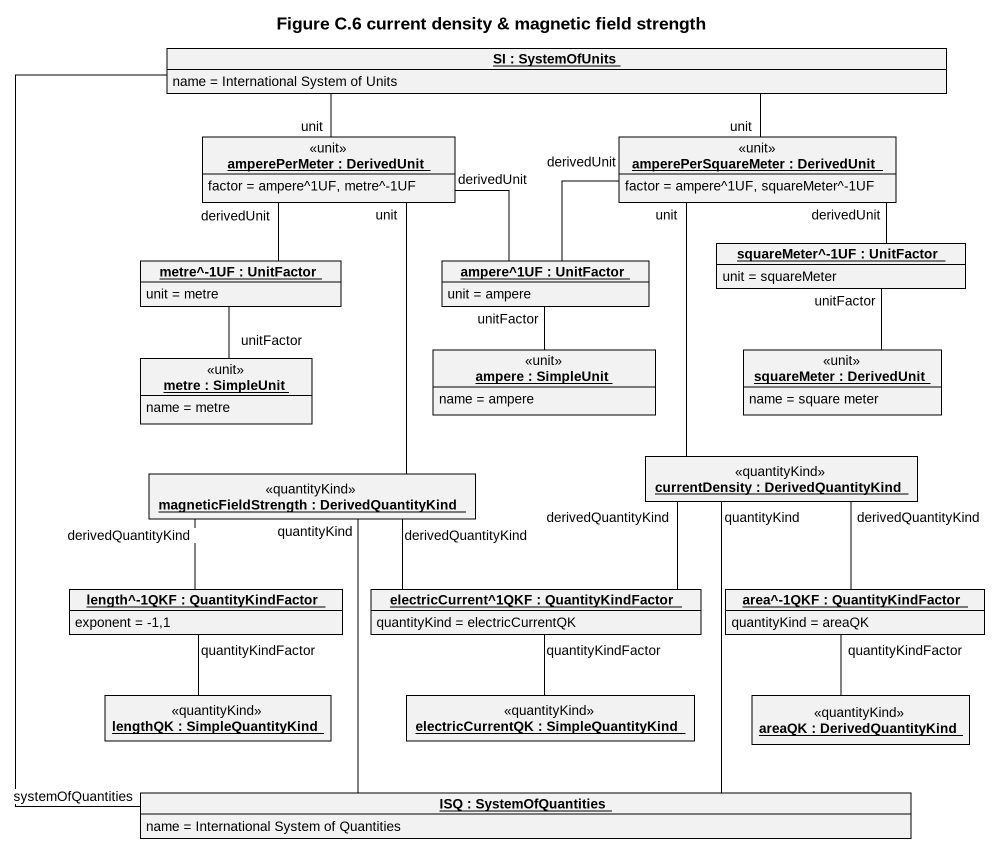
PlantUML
@startuml
title Figure C.6 current density & magnetic field strength
hide circle
hide empty members
object "SI : SystemOfUnits" as SI {
  name = International System of Units
}
object "amperePerMeter : DerivedUnit" as amperePerMeter <<unit>> {
  factor = ampere^1UF, metre^-1UF
}
object "amperePerSquareMeter : DerivedUnit" as amperePerSquareMeter <<unit>> {
  factor = ampere^1UF, squareMeter^-1UF
}
object "metre^-1UF : UnitFactor" as metre_1UF {
  unit = metre
}
object "ampere^1UF : UnitFactor" as ampere_1UF {
  unit = ampere
}
object "squareMeter^-1UF : UnitFactor" as squareMeter_1UF {
  unit = squareMeter
}
object "ampere : SimpleUnit" as ampere <<unit>> {
  name = ampere
}
object "squareMeter : DerivedUnit" as squareMeter <<unit>> {
  name = square meter
}
object "metre : SimpleUnit" as metre <<unit>> {
  name = metre
}
object "currentDensity : DerivedQuantityKind" as currentDensity <<quantityKind>>
object "magneticFieldStrength : DerivedQuantityKind" as magneticFieldStrength <<quantityKind>>
object "length^-1QKF : QuantityKindFactor" as length_1QKF {
  exponent = -1,1
}
object "electricCurrent^1QKF : QuantityKindFactor" as electricCurrent_1QKF {
  quantityKind = electricCurrentQK
}
object "area^-1QKF : QuantityKindFactor" as area_1QKF {
  quantityKind = areaQK
}
object "lengthQK : SimpleQuantityKind" as lengthQK <<quantityKind>>
object "electricCurrentQK : SimpleQuantityKind" as electricCurrentQK <<quantityKind>>
object "areaQK : DerivedQuantityKind" as areaQK <<quantityKind>>
object "ISQ : SystemOfQuantities" as ISQ {
  name = International System of Quantities
}
amperePerMeter -right- SI : unit
amperePerMeter -- metre_1UF : derivedUnit
amperePerMeter -right- ampere_1UF : derivedUnit
amperePerMeter -- magneticFieldStrength : unit
amperePerSquareMeter -left- SI : unit
amperePerSquareMeter -left- ampere_1UF : derivedUnit
amperePerSquareMeter -- squareMeter_1UF : derivedUnit
amperePerSquareMeter -- currentDensity : unit
metre_1UF -- metre : unitFactor
ampere_1UF -- ampere : unitFactor
squareMeter_1UF -- squareMeter : unitFactor
currentDensity -left- electricCurrent_1QKF : derivedQuantityKind
currentDensity -- area_1QKF : derivedQuantityKind
currentDensity -- ISQ : quantityKind
magneticFieldStrength -- length_1QKF : derivedQuantityKind
magneticFieldStrength -right- electricCurrent_1QKF : derivedQuantityKind
magneticFieldStrength -- ISQ : quantityKind
length_1QKF -- lengthQK : quantityKindFactor
electricCurrent_1QKF -- electricCurrentQK : quantityKindFactor
area_1QKF -- areaQK : quantityKindFactor
ISQ -up- SI : systemOfQuantities
@enduml
